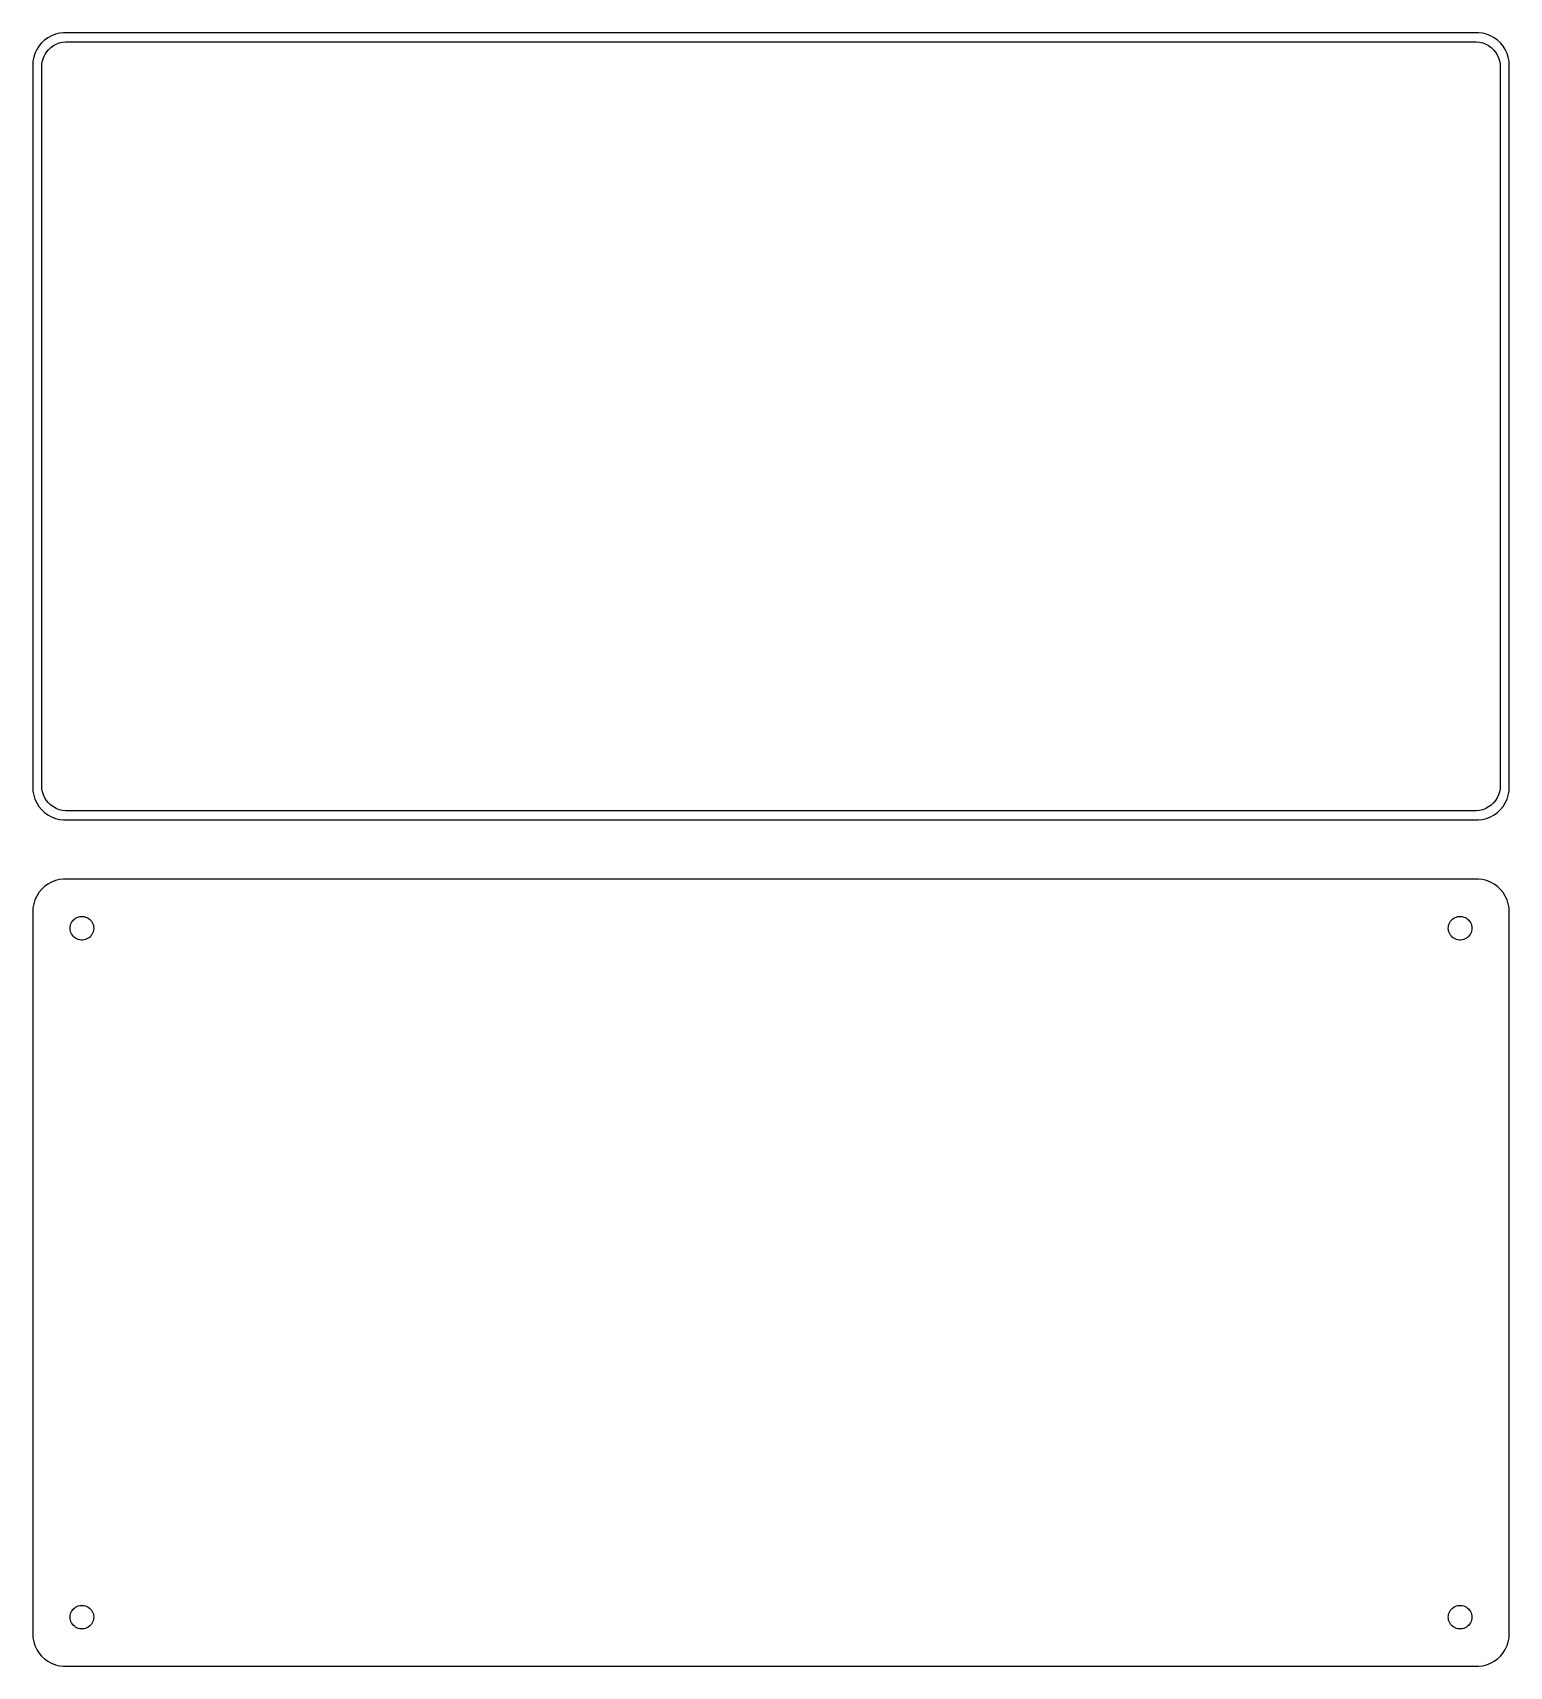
# Model space of a CAD drawing. Header units: metres. Extents: x -112 to 112, y 69 to 318.
import ezdxf

# ---------------------------------------------------------------- set-up
doc = ezdxf.new("R2010")
doc.units = ezdxf.units.M

msp = doc.modelspace()

# ---------------------------------------------------------------- linework, layer by layer
for p, q in [((-111.145, 316.423), (-111.545, 315.939)), ((-110.687, 316.853), (-111.145, 316.423)), ((-110.179, 317.222), (-110.687, 316.853)), ((-109.629, 317.524), (-110.179, 317.222)), ((-109.045, 317.755), (-109.629, 317.524)), ((-109.323, 316.017), (-108.898, 316.251)), ((-108.437, 317.911), (-109.045, 317.755)), ((-108.898, 316.251), (-108.446, 316.43)), ((-108.446, 316.43), (-107.975, 316.551)), ((-107.814, 317.99), (-108.437, 317.911)), ((-107.975, 316.551), (-107.493, 316.612)), ((107.814, 317.99), (-107.814, 317.99)), ((-107.493, 316.612), (107.493, 316.612)), ((107.493, 316.612), (107.975, 316.551)), ((108.437, 317.911), (107.814, 317.99)), ((107.975, 316.551), (108.446, 316.43)), ((109.045, 317.755), (108.437, 317.911)), ((108.446, 316.43), (108.898, 316.251)), ((108.898, 316.251), (109.323, 316.017)), ((109.629, 317.524), (109.045, 317.755)), ((110.179, 317.222), (109.629, 317.524)), ((110.687, 316.853), (110.179, 317.222)), ((111.145, 316.423), (110.687, 316.853)), ((111.545, 315.939), (111.145, 316.423)), ((-112.343, 314.243), (-112.461, 313.627)), ((-112.149, 314.841), (-112.343, 314.243)), ((-111.882, 315.409), (-112.149, 314.841)), ((-111.545, 315.939), (-111.882, 315.409)), ((-110.998, 313.712), (-110.848, 314.174)), ((-110.848, 314.174), (-110.641, 314.614)), ((-110.641, 314.614), (-110.38, 315.024)), ((-110.38, 315.024), (-110.071, 315.399)), ((-110.071, 315.399), (-109.716, 315.731)), ((-109.716, 315.731), (-109.323, 316.017)), ((109.323, 316.017), (109.716, 315.731)), ((109.716, 315.731), (110.071, 315.399)), ((110.071, 315.399), (110.38, 315.024)), ((110.38, 315.024), (110.641, 314.614)), ((110.641, 314.614), (110.848, 314.174)), ((110.848, 314.174), (110.998, 313.712)), ((111.882, 315.409), (111.545, 315.939)), ((112.149, 314.841), (111.882, 315.409)), ((112.343, 314.243), (112.149, 314.841)), ((112.461, 313.627), (112.343, 314.243)), ((-112.461, 313.627), (-112.5, 313)), ((-112.5, 313), (-112.5, 203)), ((-111.119, 312.75), (-111.089, 313.235)), ((-111.119, 203.25), (-111.119, 312.75)), ((-111.089, 313.235), (-110.998, 313.712)), ((110.998, 313.712), (111.089, 313.235)), ((111.089, 313.235), (111.119, 312.75)), ((111.119, 312.75), (111.119, 203.25)), ((112.5, 313), (112.461, 313.627)), ((112.5, 203), (112.5, 313)), ((-112.5, 203), (-112.461, 202.373)), ((-112.461, 202.373), (-112.343, 201.757)), ((-112.343, 201.757), (-112.149, 201.159)), ((-111.089, 202.765), (-111.119, 203.25)), ((-110.998, 202.288), (-111.089, 202.765)), ((-110.848, 201.826), (-110.998, 202.288)), ((-110.641, 201.386), (-110.848, 201.826)), ((110.848, 201.826), (110.641, 201.386)), ((110.998, 202.288), (110.848, 201.826)), ((111.089, 202.765), (110.998, 202.288)), ((111.119, 203.25), (111.089, 202.765)), ((112.149, 201.159), (112.343, 201.757)), ((112.343, 201.757), (112.461, 202.373)), ((112.461, 202.373), (112.5, 203)), ((-112.149, 201.159), (-111.882, 200.591)), ((-111.882, 200.591), (-111.545, 200.061)), ((-111.545, 200.061), (-111.145, 199.577)), ((-111.145, 199.577), (-110.687, 199.147)), ((-110.38, 200.976), (-110.641, 201.386)), ((-110.071, 200.601), (-110.38, 200.976)), ((-109.716, 200.269), (-110.071, 200.601)), ((-109.323, 199.983), (-109.716, 200.269)), ((-108.898, 199.749), (-109.323, 199.983)), ((-108.446, 199.57), (-108.898, 199.749)), ((-107.975, 199.449), (-108.446, 199.57)), ((-107.493, 199.388), (-107.975, 199.449)), ((107.493, 199.388), (-107.493, 199.388)), ((107.975, 199.449), (107.493, 199.388)), ((108.446, 199.57), (107.975, 199.449)), ((108.898, 199.749), (108.446, 199.57)), ((109.323, 199.983), (108.898, 199.749)), ((109.716, 200.269), (109.323, 199.983)), ((110.071, 200.601), (109.716, 200.269)), ((110.38, 200.976), (110.071, 200.601)), ((110.641, 201.386), (110.38, 200.976)), ((110.687, 199.147), (111.145, 199.577)), ((111.145, 199.577), (111.545, 200.061)), ((111.545, 200.061), (111.882, 200.591)), ((111.882, 200.591), (112.149, 201.159)), ((-110.687, 199.147), (-110.179, 198.778)), ((-110.179, 198.778), (-109.629, 198.476)), ((-109.629, 198.476), (-109.045, 198.245)), ((-109.045, 198.245), (-108.437, 198.089)), ((-108.437, 198.089), (-107.814, 198.01)), ((-107.814, 198.01), (107.814, 198.01)), ((107.814, 198.01), (108.437, 198.089)), ((108.437, 198.089), (109.045, 198.245)), ((109.045, 198.245), (109.629, 198.476)), ((109.629, 198.476), (110.179, 198.778)), ((110.179, 198.778), (110.687, 199.147)), ((-111.545, 186.939), (-111.882, 186.409)), ((-111.145, 187.423), (-111.545, 186.939)), ((-110.687, 187.853), (-111.145, 187.423)), ((-110.179, 188.222), (-110.687, 187.853)), ((-109.629, 188.524), (-110.179, 188.222)), ((-109.045, 188.755), (-109.629, 188.524)), ((-108.437, 188.911), (-109.045, 188.755)), ((-107.814, 188.99), (-108.437, 188.911)), ((107.814, 188.99), (-107.814, 188.99)), ((108.437, 188.911), (107.814, 188.99)), ((109.045, 188.755), (108.437, 188.911)), ((109.629, 188.524), (109.045, 188.755)), ((110.179, 188.222), (109.629, 188.524)), ((110.687, 187.853), (110.179, 188.222)), ((111.145, 187.423), (110.687, 187.853)), ((111.545, 186.939), (111.145, 187.423)), ((111.882, 186.409), (111.545, 186.939)), ((-112.461, 184.627), (-112.5, 184)), ((-112.343, 185.243), (-112.461, 184.627)), ((-112.149, 185.841), (-112.343, 185.243)), ((-111.882, 186.409), (-112.149, 185.841)), ((112.149, 185.841), (111.882, 186.409)), ((112.343, 185.243), (112.149, 185.841)), ((112.461, 184.627), (112.343, 185.243)), ((112.5, 184), (112.461, 184.627)), ((-112.5, 184), (-112.5, 74)), ((-106.786, 181.726), (-106.743, 181.948)), ((-106.743, 181.948), (-106.674, 182.163)), ((-106.674, 182.163), (-106.577, 182.367)), ((-106.577, 182.367), (-106.456, 182.558)), ((-106.456, 182.558), (-106.312, 182.732)), ((-106.312, 182.732), (-106.147, 182.887)), ((-106.147, 182.887), (-105.964, 183.02)), ((-105.964, 183.02), (-105.766, 183.129)), ((-105.766, 183.129), (-105.556, 183.212)), ((-105.556, 183.212), (-105.337, 183.268)), ((-105.337, 183.268), (-105.113, 183.296)), ((-105.113, 183.296), (-104.887, 183.296)), ((-104.887, 183.296), (-104.663, 183.268)), ((-104.663, 183.268), (-104.444, 183.212)), ((-104.444, 183.212), (-104.234, 183.129)), ((-104.234, 183.129), (-104.036, 183.02)), ((-104.036, 183.02), (-103.853, 182.887)), ((-103.853, 182.887), (-103.688, 182.732)), ((-103.688, 182.732), (-103.544, 182.558)), ((-103.544, 182.558), (-103.423, 182.367)), ((-103.423, 182.367), (-103.326, 182.163)), ((-103.326, 182.163), (-103.257, 181.948)), ((-103.257, 181.948), (-103.214, 181.726)), ((103.214, 181.726), (103.257, 181.948)), ((103.257, 181.948), (103.326, 182.163)), ((103.326, 182.163), (103.423, 182.367)), ((103.423, 182.367), (103.544, 182.558)), ((103.544, 182.558), (103.688, 182.732)), ((103.688, 182.732), (103.853, 182.887)), ((103.853, 182.887), (104.036, 183.02)), ((104.036, 183.02), (104.234, 183.129)), ((104.234, 183.129), (104.444, 183.212)), ((104.444, 183.212), (104.663, 183.268)), ((104.663, 183.268), (104.887, 183.296)), ((104.887, 183.296), (105.113, 183.296)), ((105.113, 183.296), (105.337, 183.268)), ((105.337, 183.268), (105.556, 183.212)), ((105.556, 183.212), (105.766, 183.129)), ((105.766, 183.129), (105.964, 183.02)), ((105.964, 183.02), (106.147, 182.887)), ((106.147, 182.887), (106.312, 182.732)), ((106.312, 182.732), (106.456, 182.558)), ((106.456, 182.558), (106.577, 182.367)), ((106.577, 182.367), (106.674, 182.163)), ((106.674, 182.163), (106.743, 181.948)), ((106.743, 181.948), (106.786, 181.726)), ((112.5, 74), (112.5, 184)), ((-106.8, 181.5), (-106.786, 181.726)), ((-106.786, 181.274), (-106.8, 181.5)), ((-106.743, 181.052), (-106.786, 181.274)), ((-106.674, 180.837), (-106.743, 181.052)), ((-106.577, 180.633), (-106.674, 180.837)), ((-106.456, 180.442), (-106.577, 180.633)), ((-106.312, 180.268), (-106.456, 180.442)), ((-106.147, 180.113), (-106.312, 180.268)), ((-105.964, 179.98), (-106.147, 180.113)), ((-105.766, 179.871), (-105.964, 179.98)), ((-105.556, 179.788), (-105.766, 179.871)), ((-105.337, 179.732), (-105.556, 179.788)), ((-105.113, 179.704), (-105.337, 179.732)), ((-104.887, 179.704), (-105.113, 179.704)), ((-104.663, 179.732), (-104.887, 179.704)), ((-104.444, 179.788), (-104.663, 179.732)), ((-104.234, 179.871), (-104.444, 179.788)), ((-104.036, 179.98), (-104.234, 179.871)), ((-103.853, 180.113), (-104.036, 179.98)), ((-103.688, 180.268), (-103.853, 180.113)), ((-103.544, 180.442), (-103.688, 180.268)), ((-103.423, 180.633), (-103.544, 180.442)), ((-103.326, 180.837), (-103.423, 180.633)), ((-103.257, 181.052), (-103.326, 180.837)), ((-103.214, 181.274), (-103.257, 181.052)), ((-103.214, 181.726), (-103.2, 181.5)), ((-103.2, 181.5), (-103.214, 181.274)), ((103.2, 181.5), (103.214, 181.726)), ((103.214, 181.274), (103.2, 181.5)), ((103.257, 181.052), (103.214, 181.274)), ((103.326, 180.837), (103.257, 181.052)), ((103.423, 180.633), (103.326, 180.837)), ((103.544, 180.442), (103.423, 180.633)), ((103.688, 180.268), (103.544, 180.442)), ((103.853, 180.113), (103.688, 180.268)), ((104.036, 179.98), (103.853, 180.113)), ((104.234, 179.871), (104.036, 179.98)), ((104.444, 179.788), (104.234, 179.871)), ((104.663, 179.732), (104.444, 179.788)), ((104.887, 179.704), (104.663, 179.732)), ((105.113, 179.704), (104.887, 179.704)), ((105.337, 179.732), (105.113, 179.704)), ((105.556, 179.788), (105.337, 179.732)), ((105.766, 179.871), (105.556, 179.788)), ((105.964, 179.98), (105.766, 179.871)), ((106.147, 180.113), (105.964, 179.98)), ((106.312, 180.268), (106.147, 180.113)), ((106.456, 180.442), (106.312, 180.268)), ((106.577, 180.633), (106.456, 180.442)), ((106.674, 180.837), (106.577, 180.633)), ((106.743, 181.052), (106.674, 180.837)), ((106.786, 181.274), (106.743, 181.052)), ((106.786, 181.726), (106.8, 181.5)), ((106.8, 181.5), (106.786, 181.274)), ((-106.674, 77.1626), (-106.577, 77.3672)), ((-106.577, 77.3672), (-106.456, 77.558)), ((-106.456, 77.558), (-106.312, 77.7322)), ((-106.312, 77.7322), (-106.147, 77.8869)), ((-106.147, 77.8869), (-105.964, 78.0198)), ((-105.964, 78.0198), (-105.766, 78.1287)), ((-105.766, 78.1287), (-105.556, 78.2119)), ((-105.556, 78.2119), (-105.337, 78.2681)), ((-105.337, 78.2681), (-105.113, 78.2964)), ((-105.113, 78.2964), (-104.887, 78.2964)), ((-104.887, 78.2964), (-104.663, 78.2681)), ((-104.663, 78.2681), (-104.444, 78.2119)), ((-104.444, 78.2119), (-104.234, 78.1287)), ((-104.234, 78.1287), (-104.036, 78.0198)), ((-104.036, 78.0198), (-103.853, 77.8869)), ((-103.853, 77.8869), (-103.688, 77.7322)), ((-103.688, 77.7322), (-103.544, 77.558)), ((-103.544, 77.558), (-103.423, 77.3672)), ((-103.423, 77.3672), (-103.326, 77.1626)), ((103.326, 77.1626), (103.423, 77.3672)), ((103.423, 77.3672), (103.544, 77.558)), ((103.544, 77.558), (103.688, 77.7322)), ((103.688, 77.7322), (103.853, 77.8869)), ((103.853, 77.8869), (104.036, 78.0198)), ((104.036, 78.0198), (104.234, 78.1287)), ((104.234, 78.1287), (104.444, 78.2119)), ((104.444, 78.2119), (104.663, 78.2681)), ((104.663, 78.2681), (104.887, 78.2964)), ((104.887, 78.2964), (105.113, 78.2964)), ((105.113, 78.2964), (105.337, 78.2681)), ((105.337, 78.2681), (105.556, 78.2119)), ((105.556, 78.2119), (105.766, 78.1287)), ((105.766, 78.1287), (105.964, 78.0198)), ((105.964, 78.0198), (106.147, 77.8869)), ((106.147, 77.8869), (106.312, 77.7322)), ((106.312, 77.7322), (106.456, 77.558)), ((106.456, 77.558), (106.577, 77.3672)), ((106.577, 77.3672), (106.674, 77.1626)), ((-106.8, 76.5), (-106.786, 76.7256)), ((-106.786, 76.2744), (-106.8, 76.5)), ((-106.786, 76.7256), (-106.743, 76.9476)), ((-106.743, 76.0524), (-106.786, 76.2744)), ((-106.743, 76.9476), (-106.674, 77.1626)), ((-106.674, 75.8374), (-106.743, 76.0524)), ((-106.577, 75.6328), (-106.674, 75.8374)), ((-106.456, 75.442), (-106.577, 75.6328)), ((-106.312, 75.2678), (-106.456, 75.442)), ((-106.147, 75.1131), (-106.312, 75.2678)), ((-105.964, 74.9802), (-106.147, 75.1131)), ((-105.766, 74.8713), (-105.964, 74.9802)), ((-105.556, 74.7881), (-105.766, 74.8713)), ((-105.337, 74.7319), (-105.556, 74.7881)), ((-105.113, 74.7036), (-105.337, 74.7319)), ((-104.887, 74.7036), (-105.113, 74.7036)), ((-104.663, 74.7319), (-104.887, 74.7036)), ((-104.444, 74.7881), (-104.663, 74.7319)), ((-104.234, 74.8713), (-104.444, 74.7881)), ((-104.036, 74.9802), (-104.234, 74.8713)), ((-103.853, 75.1131), (-104.036, 74.9802)), ((-103.688, 75.2678), (-103.853, 75.1131)), ((-103.544, 75.442), (-103.688, 75.2678)), ((-103.423, 75.6328), (-103.544, 75.442)), ((-103.326, 75.8374), (-103.423, 75.6328)), ((-103.326, 77.1626), (-103.257, 76.9476)), ((-103.257, 76.0524), (-103.326, 75.8374)), ((-103.257, 76.9476), (-103.214, 76.7256)), ((-103.214, 76.2744), (-103.257, 76.0524)), ((-103.214, 76.7256), (-103.2, 76.5)), ((-103.2, 76.5), (-103.214, 76.2744)), ((103.2, 76.5), (103.214, 76.7256)), ((103.214, 76.2744), (103.2, 76.5)), ((103.214, 76.7256), (103.257, 76.9476)), ((103.257, 76.0524), (103.214, 76.2744)), ((103.257, 76.9476), (103.326, 77.1626)), ((103.326, 75.8374), (103.257, 76.0524)), ((103.423, 75.6328), (103.326, 75.8374)), ((103.544, 75.442), (103.423, 75.6328)), ((103.688, 75.2678), (103.544, 75.442)), ((103.853, 75.1131), (103.688, 75.2678)), ((104.036, 74.9802), (103.853, 75.1131)), ((104.234, 74.8713), (104.036, 74.9802)), ((104.444, 74.7881), (104.234, 74.8713)), ((104.663, 74.7319), (104.444, 74.7881)), ((104.887, 74.7036), (104.663, 74.7319)), ((105.113, 74.7036), (104.887, 74.7036)), ((105.337, 74.7319), (105.113, 74.7036)), ((105.556, 74.7881), (105.337, 74.7319)), ((105.766, 74.8713), (105.556, 74.7881)), ((105.964, 74.9802), (105.766, 74.8713)), ((106.147, 75.1131), (105.964, 74.9802)), ((106.312, 75.2678), (106.147, 75.1131)), ((106.456, 75.442), (106.312, 75.2678)), ((106.577, 75.6328), (106.456, 75.442)), ((106.674, 75.8374), (106.577, 75.6328)), ((106.674, 77.1626), (106.743, 76.9476)), ((106.743, 76.0524), (106.674, 75.8374)), ((106.743, 76.9476), (106.786, 76.7256)), ((106.786, 76.2744), (106.743, 76.0524)), ((106.786, 76.7256), (106.8, 76.5)), ((106.8, 76.5), (106.786, 76.2744)), ((-112.5, 74), (-112.461, 73.3733)), ((-112.461, 73.3733), (-112.343, 72.7566)), ((-112.343, 72.7566), (-112.149, 72.1594)), ((112.149, 72.1594), (112.343, 72.7566)), ((112.343, 72.7566), (112.461, 73.3733)), ((112.461, 73.3733), (112.5, 74)), ((-112.149, 72.1594), (-111.882, 71.5912)), ((-111.882, 71.5912), (-111.545, 71.0611)), ((-111.545, 71.0611), (-111.145, 70.5773)), ((-111.145, 70.5773), (-110.687, 70.1474)), ((-110.687, 70.1474), (-110.179, 69.7784)), ((-110.179, 69.7784), (-109.629, 69.4759)), ((109.629, 69.4759), (110.179, 69.7784)), ((110.179, 69.7784), (110.687, 70.1474)), ((110.687, 70.1474), (111.145, 70.5773)), ((111.145, 70.5773), (111.545, 71.0611)), ((111.545, 71.0611), (111.882, 71.5912)), ((111.882, 71.5912), (112.149, 72.1594)), ((-109.629, 69.4759), (-109.045, 69.2447)), ((-109.045, 69.2447), (-108.437, 69.0886)), ((-108.437, 69.0886), (-107.814, 69.0099)), ((-107.814, 69.0099), (107.814, 69.0099)), ((107.814, 69.0099), (108.437, 69.0886)), ((108.437, 69.0886), (109.045, 69.2447)), ((109.045, 69.2447), (109.629, 69.4759))]:
    msp.add_line(p, q)

doc.saveas('drawing.dxf')
